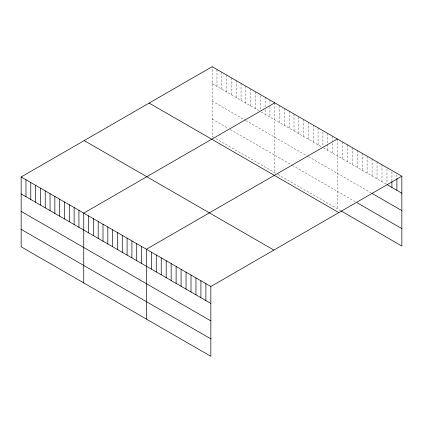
<?xml version="1.0" encoding="UTF-8"?>
<svg xmlns="http://www.w3.org/2000/svg" width="423" height="423" viewBox="0 0 423 423"><rect width="100%" height="100%" fill="white"/><g stroke="black" fill="none" stroke-linecap="round" stroke-linejoin="round"><path stroke-width="0.32" stroke-dasharray="2.12 1.59" d="M212.15 83.648L259.236 110.837M261.377 112.069L321.834 146.977M323.442 147.902L385.866 183.942M212.15 101.092L245.324 120.248M245.858 120.555L307.923 156.388M308.462 156.695L370.982 192.793M212.15 119.069L228.203 128.333M230.345 129.57L291.875 165.092M292.409 165.404L355.542 201.856M213.758 137.438L212.15 136.513L212.15 66.697M215.894 138.675L277.425 174.197M277.964 174.509L341.213 211.024M396.89 174.657L396.89 177.914M391.925 171.791L391.925 180.922M386.966 168.925L386.966 183.926M382.006 164.759L382.006 181.716M377.041 161.893L377.041 178.85M372.081 159.027L372.081 175.984M367.122 156.166L367.122 173.123M362.157 153.3L362.157 170.258M357.197 150.435L357.197 167.392M352.237 147.574L352.237 164.526M347.278 144.708L347.278 161.665M342.313 141.842L342.313 158.799M337.353 138.977L337.353 208.793M332.536 136.201L332.536 140.764M332.536 143.371L332.536 153.152M327.719 133.419L327.719 143.852M327.719 144.507L327.719 150.376M322.908 131.944L322.908 146.289M318.091 127.857L318.091 144.814M313.274 125.076L313.274 142.033M308.462 122.3L308.462 139.252M303.645 119.519L303.645 136.476M298.828 116.737L298.828 133.694M294.011 113.956L294.011 130.913M289.2 111.175L289.2 128.132M284.383 108.399L284.383 125.351M279.566 105.618L279.566 122.575M274.754 102.837L274.754 172.653M269.937 100.055L269.937 103.968M269.937 106.58L269.937 117.012M265.121 97.274L265.121 107.056M265.121 109.668L265.121 114.231M260.304 95.799L260.304 110.149M255.492 91.717L255.492 108.674M250.675 88.936L250.675 105.893M245.858 86.155L245.858 103.112M241.041 83.373L241.041 100.33M236.23 80.597L236.23 97.549M231.413 77.816L231.413 94.773M226.596 75.035L226.596 91.992M221.784 72.254L221.784 89.211M216.967 69.472L216.967 86.429"/><path stroke-width="0.63" d="M401.85 176.217L210.85 286.487L210.85 356.303L21.15 246.783L21.15 176.967L212.15 66.697L401.85 176.217L401.85 246.033L341.213 211.024M274.754 102.837L83.749 213.107L83.749 282.929M337.353 138.977L146.353 249.253L146.353 319.069M386.966 184.581L401.85 193.174M372.081 193.427L401.85 210.617M357.197 202.807L401.85 228.589M149.123 103.085L338.818 212.605M84.182 140.579L273.877 250.099M21.15 176.967L210.85 286.487M21.15 193.924L210.85 303.444M21.15 211.368L210.85 320.888M21.15 229.34L210.85 338.86M396.89 178.569L396.89 190.308M391.925 181.573L391.925 187.442M205.89 283.627L205.89 300.579M200.925 280.761L200.925 297.718M195.965 277.895L195.965 294.852M191.006 275.029L191.006 291.986M186.041 272.169L186.041 289.126M181.081 269.303L181.081 286.26M176.121 266.437L176.121 283.394M171.156 263.571L171.156 280.528M166.197 260.711L166.197 277.668M161.237 257.845L161.237 274.802M156.272 254.979L156.272 271.936M151.312 252.119L151.312 269.07M141.536 246.472L141.536 263.429M136.719 243.69L136.719 260.647M131.907 240.909L131.907 257.866M127.09 238.133L127.09 255.09M122.273 235.352L122.273 252.309M117.457 232.571L117.457 249.528M112.645 229.789L112.645 246.746M107.828 227.008L107.828 243.965M103.011 224.232L103.011 241.189M98.199 221.451L98.199 238.408M93.383 218.67L93.383 235.627M88.566 215.889L88.566 232.846M78.937 210.331L78.937 227.288M74.12 207.55L74.12 224.507M69.303 204.769L69.303 221.726M64.486 201.988L64.486 218.945M59.675 199.207L59.675 216.164M54.858 196.431L54.858 213.388M50.041 193.649L50.041 210.606M45.229 190.868L45.229 207.825M40.412 188.087L40.412 205.044M35.595 185.306L35.595 202.263M30.779 182.53L30.779 199.487M25.967 179.749L25.967 196.706"/></g></svg>
